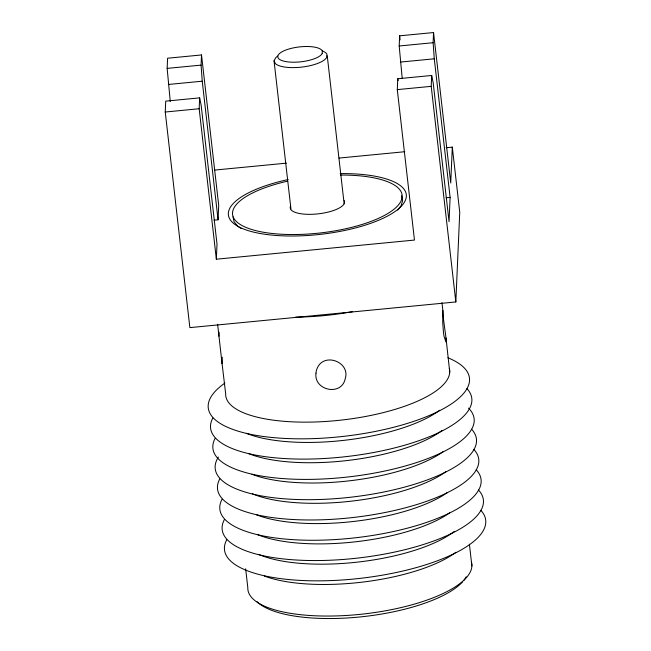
<?xml version="1.0" encoding="UTF-8"?>
<svg xmlns="http://www.w3.org/2000/svg" width="651" height="651" viewBox="0 0 651 651"><rect width="100%" height="100%" fill="white"/><g stroke="black" fill="none" stroke-linecap="round" stroke-linejoin="round"><path stroke-width="0.98" d="M222.276 357.244L222.081 363.665L217.621 324.336M446.236 147.72L452.307 147.134L459.744 212.291L455.83 301.95L189.864 327.624L165.248 112.021L165.72 101.149L199.645 97.87L201.183 105.486L217.011 244.084L216.352 259.196L414.467 240.064L397.281 89.618L397.761 78.747L431.686 75.475L433.224 83.084L449.052 221.682L450.11 197.399L434.282 58.802L433.118 42.714L433.558 32.55L399.633 35.821L399.193 45.993L402.196 78.144M170.269 101.548L167.152 68.388L167.592 58.224L201.517 54.953L218.703 205.399L218.069 219.802L214.081 220.184M216.352 259.196L199.173 108.741L199.645 97.87M218.069 219.802L202.241 81.196L201.078 65.116L201.517 54.953M455.83 301.95L431.214 86.347L431.686 75.475M452.307 147.134L450.736 182.996L433.558 32.55M441.939 302.666L442.875 310.584L442.713 322.473L443.486 332.718A17.154 2.921 87 0 0 444.088 336.526L445.976 342.052L446 337.942L443.6 320.007A17.186 1.237 82 0 1 443.225 316.166M290.623 205.797L290.143 207.433L290.484 208.987A27.48 9.122 -6.5 0 0 296.254 212.714A27.391 9.09 -6.5 0 0 328.519 212.006A27.391 9.09 -6.5 0 0 344.257 200.614M290.948 208.922L274.038 60.868L275.78 57.646A26.748 8.878 -6.5 0 1 277.806 56.043M233.017 216.873L234.075 221.779L237.688 226.222L241.098 228.428M322.196 53.537L322.31 50.908A22.541 7.478 -6.5 0 0 288.149 49.232A22.541 7.478 -6.5 0 0 287.604 61.853A22.541 7.478 -6.5 0 0 322.196 53.537M322.204 50.884A26.748 8.878 -6.5 0 1 326.9 54.212L326.761 57.329A26.748 8.878 -6.5 0 1 302.56 67.004A26.748 8.878 -6.5 0 1 275.519 63.774L274.038 60.868M397.655 210.102L401.122 205.651L402.635 200.565L401.561 195.723M167.152 68.388L201.078 65.116M399.193 45.993L433.118 42.714M168.316 84.475L202.241 81.196M400.357 62.073L434.282 58.802M165.248 112.021L199.173 108.741M397.281 89.618L431.214 86.347M214.659 170.074L286.456 163.149M339.041 158.071L404.776 151.724M446.122 197.782L450.11 197.399M219.118 332.181L218.939 336.225M397.761 78.747L398.143 80.651M442.859 310.511L443.241 316.199M222.064 363.592L225.661 393.676A112.696 37.392 -6.5 0 0 341.637 420.05A112.696 37.392 -6.5 0 0 449.345 368.336M469.404 544.244L471.885 565.963M399.633 35.821L400.096 39.866M327.233 55.734L344.143 203.787M245.663 568.836L247.803 587.593A112.696 37.392 -6.5 0 0 363.779 613.958A112.696 37.392 -6.5 0 0 471.487 562.252M446 337.942L449.735 372.046M466.23 576.786A108.489 35.992 -6.5 0 1 463.764 580.448M462.503 581.913A108.489 35.992 -6.5 0 1 358.441 617.107A108.489 35.992 -6.5 0 1 256.958 601.589M480.812 510.319A131.445 43.609 -6.5 0 1 360.76 578.283A131.445 43.609 -6.5 0 1 226.719 539.817M454.374 531.362A112.696 37.392 -6.5 0 1 359.149 561.927A112.696 37.392 -6.5 0 1 258.528 554.31M478.493 490.024A131.445 43.609 -6.5 0 1 358.441 557.988A131.445 43.609 -6.5 0 1 224.4 519.522M455.887 552.268A112.696 37.392 -6.5 0 1 264.436 576.07M449.572 512.915A112.696 37.392 -6.5 0 1 257.967 534.764M476.182 469.737A131.445 43.609 -6.5 0 1 356.121 537.702A131.445 43.609 -6.5 0 1 222.081 499.236M447.253 492.62A112.696 37.392 -6.5 0 1 256.559 514.835M473.863 449.45A131.445 43.609 -6.5 0 1 353.81 517.415A131.445 43.609 -6.5 0 1 219.761 478.949M340.164 173.614A89.529 29.702 -6.5 0 1 391.585 213.764A89.529 29.702 -6.5 0 1 247.055 230.259A89.529 29.702 -6.5 0 1 288.157 179.546M445.789 471.723A112.696 37.392 -6.5 0 1 252.45 493.816M352.614 311.626A112.696 37.392 -6.5 0 1 295.611 317.135M471.544 429.155A131.445 43.609 -6.5 0 1 349.213 497.38A131.445 43.609 -6.5 0 1 218.378 457.059M447.912 357.773A131.445 43.609 -6.5 0 1 427.194 416.371A131.445 43.609 -6.5 0 1 257.69 435.625A131.445 43.609 -6.5 0 1 224.896 383.097M443.469 451.428A112.696 37.392 -6.5 0 1 251.929 474.253M466.913 388.574A131.445 43.609 -6.5 0 1 346.853 456.538A131.445 43.609 -6.5 0 1 212.812 418.072M468.508 408.12A131.445 43.609 -6.5 0 1 350.441 476.687A131.445 43.609 -6.5 0 1 215.131 438.367M441.98 430.531A112.696 37.392 -6.5 0 1 248.698 453.609M340.522 175.062A85.314 28.302 -6.5 0 1 387.931 213.438A85.314 28.302 -6.5 0 1 250.928 229.242A85.314 28.302 -6.5 0 1 287.547 181.173M439.669 410.236A112.696 37.392 -6.5 0 1 246.387 433.314M315.987 373.169C313.627 390.543 341.547 396.5 345.217 378.752C350.661 362.347 324.637 352.045 317.444 367.75A16.503 15.347 18.5 0 0 316.158 371.77L315.987 373.169"/></g></svg>
